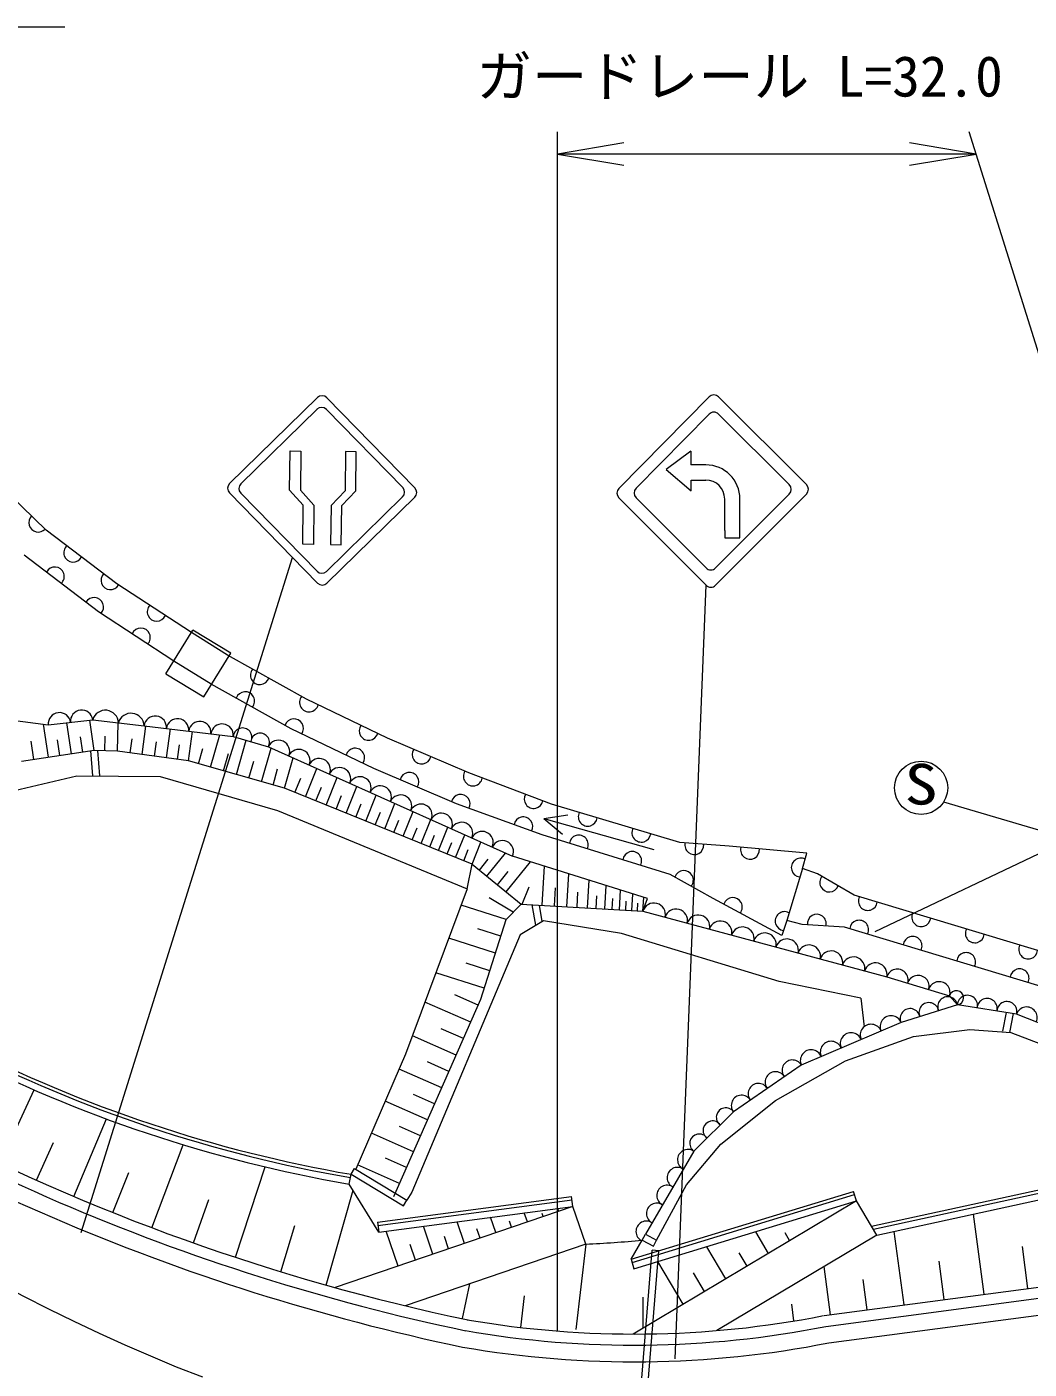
# Model space of a CAD drawing. Units: millimetres, scale not verified. Extents: x 40000 to 680000, y 20000 to 380000.
# Drawn here: x 164552 to 209749, y 272133 to 332642 of the extents above; entities that cross this region are included whole.
import ezdxf
from ezdxf.enums import TextEntityAlignment as Align

# ---------------------------------------------------------------- set-up
doc = ezdxf.new("R2010")
doc.units = ezdxf.units.MM
doc.header["$LTSCALE"] = 1000
doc.linetypes.add('CHAIN', pattern=[18.5, 12, -1.5, 3.5, -1.5])
for name, color, linetype, lineweight in [('M-BGD', 7, 'Continuous', 13), ('M-BMK', 2, 'CHAIN', 13), ('M-STR-HTXT', 7, 'Continuous', 13), ('M-STR-STRC', 7, 'Continuous', 13), ('M-WORK', 1, 'Continuous', 13)]:
    doc.layers.add(name, color=color, linetype=linetype, lineweight=lineweight)
doc.styles.add('ＭＳ ゴシック', font='')
doc.styles.get('ＭＳ ゴシック').set_extended_font_data('MS Gothic')

# ---------------------------------------------------------------- blocks, each defined once
blk = doc.blocks.new('open_arrow')
at = {"color": 0, "linetype": 'Continuous', "lineweight": -2}
blk.add_lwpolyline([(7.5, 1.25), (0, 0), (7.5, -1.25)], dxfattribs=at)

msp = doc.modelspace()

# ---------------------------------------------------------------- linework, layer by layer
at = {"layer": 'M-BGD'}
for p, q in [((165431, 309958), (162534, 312748)), ((168612, 307527), (165431, 309958)), ((167783, 306274), (164434, 308827)), ((171974, 305343), (168612, 307527)), ((171179, 304054), (167783, 306274)), ((170818, 303473), (172037, 305446)), ((173596, 304320), (171974, 305343)), ((173754, 304413), (172037, 305446)), ((172534, 302439), (173754, 304413)), ((172867, 303009), (171179, 304054)), ((177169, 302331), (173596, 304320)), ((170818, 303473), (172534, 302439)), ((176479, 300999), (172867, 303009)), ((180817, 300578), (177169, 302331)), ((162967, 301518), (165521, 301171)), ((165521, 301171), (167523, 301404)), ((167592, 300025), (167386, 301388)), ((167523, 301404), (169841, 301132)), ((165523, 299713), (165298, 301201)), ((166571, 299871), (166360, 301268)), ((168639, 299997), (168674, 301269)), ((169746, 299844), (169922, 301125)), ((169841, 301132), (173859, 300658)), ((170853, 299692), (171032, 300992)), ((171842, 299556), (172024, 300875)), ((180197, 299212), (176479, 300999)), ((164874, 299615), (164750, 300441)), ((166047, 299792), (165940, 300500)), ((167081, 299948), (166977, 300638)), ((168070, 300012), (168088, 300670)), ((169213, 299918), (169300, 300553)), ((170313, 299766), (170401, 300411)), ((171347, 299624), (171438, 300279)), ((172841, 299270), (173259, 300729)), ((173859, 300658), (175444, 300187)), ((174001, 298938), (174444, 300484)), ((175139, 298612), (175574, 300129)), ((175444, 300187), (186456, 295257)), ((184481, 299008), (180817, 300578)), ((167592, 300025), (164314, 299530)), ((167525, 298875), (167435, 300002)), ((168639, 299997), (167592, 300025)), ((167734, 300022), (167827, 298872)), ((171842, 299556), (168639, 299997)), ((176167, 298318), (171842, 299556)), ((172294, 299426), (172490, 300111)), ((173421, 299104), (173644, 299880)), ((174570, 298775), (174791, 299545)), ((176167, 298318), (176559, 299688)), ((175653, 298465), (175860, 299187)), ((177120, 297933), (177634, 299207)), ((183929, 297613), (180197, 299212)), ((188205, 297604), (184481, 299008)), ((161642, 297665), (166804, 298883)), ((166804, 298883), (170572, 298845)), ((170572, 298845), (175858, 297311)), ((184630, 294901), (176167, 298318)), ((176642, 298126), (176903, 298772)), ((177585, 297746), (177838, 298374)), ((178049, 297558), (178549, 298797)), ((178953, 297193), (179440, 298398)), ((178501, 297376), (178748, 297987)), ((179833, 296838), (180306, 298011)), ((175858, 297311), (184408, 293790)), ((179393, 297016), (179633, 297610)), ((180260, 296665), (180494, 297244)), ((180688, 296493), (181149, 297633)), ((181520, 296157), (181968, 297266)), ((187784, 296214), (183929, 297613)), ((187866, 296955), (188951, 297115)), ((194004, 295881), (188205, 297604)), ((181104, 296325), (181331, 296887)), ((181925, 295993), (182146, 296540)), ((182330, 295830), (182766, 296909)), ((183118, 295512), (183542, 296562)), ((187866, 296955), (188706, 296249)), ((187866, 296955), (192822, 295551)), ((182724, 295671), (182939, 296203)), ((183884, 295202), (184297, 296224)), ((184630, 294901), (185031, 295895)), ((193567, 294435), (187784, 296214)), ((183501, 295357), (183710, 295875)), ((184257, 295052), (184460, 295556)), ((185294, 294362), (186137, 295400)), ((196216, 295707), (194004, 295881)), ((199723, 295389), (196216, 295707)), ((199532, 294703), (199723, 295389)), ((184408, 293790), (184630, 294901)), ((184630, 294901), (186847, 293099)), ((184961, 294632), (185356, 295118)), ((186170, 293649), (187269, 295001)), ((192532, 293343), (186456, 295257)), ((187788, 293044), (187890, 294805)), ((199532, 294703), (198822, 292353)), ((200200, 294467), (199532, 294703)), ((185773, 293972), (186258, 294569)), ((188899, 292980), (188985, 294461)), ((189833, 292926), (189905, 294171)), ((195504, 293355), (193567, 294435)), ((201861, 293500), (200200, 294467)), ((184408, 293790), (181626, 286326)), ((186889, 293097), (187210, 293882)), ((188343, 293012), (188391, 293823)), ((189366, 292953), (189405, 293634)), ((190225, 292903), (190259, 293476)), ((190618, 292880), (190679, 293927)), ((191278, 292842), (191329, 293722)), ((191834, 292809), (191877, 293550)), ((213348, 290027), (201861, 293500)), ((186165, 292409), (184134, 293054)), ((186482, 292729), (185395, 293384)), ((186165, 292409), (186847, 293099)), ((186847, 293099), (192333, 292780)), ((187506, 292143), (187340, 293071)), ((187648, 293053), (187781, 292310)), ((190948, 292861), (190976, 293343)), ((191556, 292825), (191579, 293231)), ((192083, 292795), (192103, 293133)), ((192333, 292780), (192368, 293395)), ((192333, 292780), (192532, 293343)), ((198600, 291676), (195504, 293355)), ((185022, 288810), (186165, 292409)), ((187843, 292348), (186803, 291715)), ((191370, 291771), (187843, 292348)), ((192333, 292780), (203325, 289811)), ((198822, 292353), (198600, 291676)), ((199508, 292179), (198822, 292353)), ((186803, 291715), (181908, 280115)), ((185923, 291647), (184889, 291976)), ((198478, 289605), (191370, 291771)), ((201427, 292064), (199508, 292179)), ((212914, 288591), (201427, 292064)), ((185681, 290885), (183575, 291554)), ((185179, 289305), (182995, 289999)), ((185430, 290095), (184357, 290436)), ((202154, 288855), (198478, 289605)), ((203325, 289811), (206159, 288958)), ((181099, 279910), (185022, 288810)), ((184566, 287775), (182504, 288683)), ((184906, 288548), (183853, 289012)), ((202154, 288855), (202305, 287566)), ((206512, 288556), (206159, 288958)), ((206512, 288556), (203974, 287756)), ((209182, 288134), (206512, 288556)), ((208565, 287373), (208734, 288205)), ((209030, 288158), (208859, 287313)), ((212731, 286745), (209182, 288134)), ((184239, 287034), (183230, 287479)), ((203974, 287756), (199472, 285841)), ((204536, 287134), (207078, 287448)), ((207078, 287448), (208920, 287314)), ((183913, 286294), (181938, 287164)), ((201474, 286034), (204536, 287134)), ((208920, 287314), (212163, 286057)), ((181626, 286326), (179382, 281141)), ((183260, 284813), (181338, 285660)), ((183586, 285553), (182621, 285979)), ((199472, 285841), (196420, 283727)), ((198304, 284244), (201474, 286034)), ((163330, 281410), (164883, 284722)), ((182942, 284092), (181984, 284515)), ((182625, 283371), (180712, 284214)), ((195851, 282272), (198304, 284244)), ((166671, 279920), (168149, 283410)), ((196420, 283727), (194624, 281958)), ((181992, 281936), (180089, 282775)), ((182308, 282654), (181354, 283074)), ((164993, 280649), (165752, 282350)), ((170190, 278511), (171601, 282250)), ((194302, 280439), (195851, 282272)), ((181678, 281223), (180729, 281641)), ((194624, 281958), (192450, 278211)), ((168424, 279198), (169147, 281005)), ((173957, 277178), (175304, 281250)), ((179094, 280475), (179170, 280919)), ((179170, 280919), (179324, 281176)), ((179170, 280919), (181540, 279501)), ((179324, 281176), (181694, 279758)), ((181363, 280509), (179470, 281344)), ((178057, 275922), (179263, 280199)), ((180422, 278310), (179094, 280475)), ((192948, 277941), (194302, 280439)), ((202642, 278579), (212204, 280663)), ((202723, 278443), (212239, 280517)), ((202885, 278171), (212308, 280225)), ((172066, 277825), (172758, 279778)), ((180363, 278756), (189118, 279917)), ((180383, 278607), (189137, 279769)), ((181540, 279501), (181694, 279758)), ((181908, 280115), (181694, 279758)), ((189177, 279471), (189118, 279917)), ((191797, 277086), (201832, 280148)), ((191841, 276942), (201876, 280004)), ((201964, 279718), (191887, 273715)), ((191928, 276655), (201964, 279718)), ((201964, 279718), (201832, 280148)), ((202885, 278171), (201964, 279718)), ((189177, 279471), (178451, 275812)), ((180422, 278310), (189177, 279471)), ((185702, 278286), (185466, 278979)), ((187122, 278770), (186982, 279180)), ((187832, 279012), (187786, 279147)), ((188542, 279255), (188498, 279381)), ((189758, 277768), (189177, 279471)), ((207722, 275506), (207244, 279121)), ((176000, 276527), (176639, 278615)), ((180363, 278756), (180422, 278310)), ((181290, 276781), (180753, 278354)), ((182863, 277317), (182433, 278577)), ((184283, 277802), (183950, 278778)), ((184993, 278044), (184850, 278461)), ((186412, 278528), (186318, 278804)), ((204107, 275027), (203668, 278342)), ((189758, 277768), (181619, 274991)), ((182076, 277049), (181835, 277757)), ((183573, 277560), (183382, 278118)), ((189758, 277768), (189314, 273922)), ((191797, 277086), (192299, 277951)), ((192299, 277951), (192442, 278215)), ((192299, 277951), (192805, 277677)), ((192442, 278215), (192948, 277941)), ((192805, 277677), (192948, 277941)), ((202885, 278171), (195668, 273872)), ((197403, 278326), (197986, 277348)), ((198727, 278292), (198948, 277921)), ((191587, 263176), (192756, 277498)), ((191886, 263151), (193055, 277473)), ((193055, 277473), (192756, 277498)), ((195197, 277653), (196062, 276202)), ((196662, 277382), (197024, 276775)), ((209694, 275767), (209444, 277657)), ((191797, 277086), (191928, 276655)), ((192991, 276980), (194137, 275056)), ((200792, 274589), (200506, 276754)), ((200510, 274551), (215603, 276549)), ((205915, 275267), (205685, 276999)), ((184520, 275981), (184186, 274409)), ((194597, 276472), (195100, 275629)), ((200575, 274056), (215669, 276053)), ((202450, 274808), (202268, 276178)), ((186979, 275445), (186812, 274013)), ((192322, 275377), (192335, 273981)), ((200720, 273320), (215813, 275317)), ((199144, 274305), (199043, 275064))]:
    msp.add_line(p, q, dxfattribs=at)
for centre, radius, start, end in [((165069, 310293), 426, 134.73821, 317.41769), ((166643, 308938), 426, 132.81407, 332.69645), ((165816, 307866), 426, 312.62105, 152.50343), ((168322, 307697), 426, 136.46096, 329.37715), ((167586, 306489), 426, 316.77894, 149.69514), ((170407, 306273), 426, 137.15773, 337.04011), ((169695, 305112), 426, 316.77894, 156.66132), ((175062, 303419), 426, 141.09537, 340.97776), ((174397, 302243), 426, 320.81916, 160.70154), ((177275, 302189), 426, 141.09537, 345.44189), ((166022, 301225), 504, 7.05493, 186.19549), ((167023, 301342), 504, 7.05493, 186.19549), ((168092, 301246), 590, 2.14211, 164.50799), ((169251, 301110), 590, 2.14211, 164.50799), ((170342, 301067), 506, 353.9273, 172.61597), ((171347, 300949), 506, 353.9273, 172.61597), ((172352, 300830), 506, 353.9273, 172.61597), ((176598, 301018), 426, 325.05133, 160.70154), ((173356, 300712), 506, 353.9273, 172.61597), ((174278, 300616), 421, 332.60558, 174.30878), ((175070, 300381), 421, 332.60558, 174.30878), ((179967, 300906), 426, 144.53167, 344.41405), ((175901, 299980), 503, 336.19291, 155.57018), ((176819, 299569), 503, 336.19291, 155.57018), ((177737, 299158), 503, 336.19291, 155.57018), ((179360, 299697), 426, 324.25545, 164.13783), ((182353, 299841), 426, 147.00087, 346.88326), ((178654, 298747), 503, 336.19291, 155.57018), ((181799, 298607), 426, 326.72466, 166.60704), ((184666, 298850), 426, 147.00087, 350.5347), ((179572, 298336), 503, 336.19291, 155.57018), ((180490, 297925), 503, 336.19291, 155.57018), ((181407, 297514), 503, 336.19291, 155.57018), ((184114, 297615), 426, 331.29916, 166.60704), ((187405, 297833), 426, 150.25293, 348.55376), ((182325, 297104), 503, 336.19291, 155.57018), ((183243, 296693), 503, 336.19291, 155.57018), ((189844, 297037), 426, 153.1004, 352.98278), ((184160, 296282), 503, 336.19291, 155.57018), ((186940, 296600), 426, 329.97671, 169.85909), ((192262, 296318), 426, 153.1004, 352.98278), ((185078, 295871), 503, 336.19291, 155.57018), ((185996, 295460), 503, 336.19291, 155.57018), ((189441, 295782), 426, 332.82418, 172.70656), ((191849, 295042), 426, 332.82418, 172.70656), ((194650, 295754), 426, 165.28013, 5.16251), ((197161, 295544), 426, 165.28013, 5.16251), ((199450, 294742), 426, 63.23686, 263.11924), ((194181, 294180), 426, 321.1937, 161.07608), ((200734, 294071), 426, 139.85746, 339.73984), ((192828, 292628), 518, 346.86207, 162.90353), ((193827, 292358), 518, 346.86207, 162.90353), ((196388, 292963), 426, 321.1937, 161.07608), ((202473, 293238), 426, 153.23686, 353.11924), ((194826, 292088), 518, 346.86207, 162.90353), ((195826, 291818), 518, 346.86207, 162.90353), ((198721, 292330), 426, 63.23686, 263.11924), ((200172, 292213), 426, 346.61626, 186.49864), ((202081, 291943), 426, 333.23686, 173.11924), ((204885, 292509), 426, 153.23686, 353.11924), ((196825, 291548), 518, 346.86207, 162.90353), ((197824, 291278), 518, 346.86207, 162.90353), ((207297, 291780), 426, 153.23686, 353.11924), ((198824, 291008), 518, 346.86207, 162.90353), ((199823, 290738), 518, 346.86207, 162.90353), ((204493, 291214), 426, 333.23686, 173.11924), ((209709, 291050), 426, 153.23686, 353.11924), ((200822, 290468), 518, 346.86207, 162.90353), ((201822, 290198), 518, 346.86207, 162.90353), ((202821, 289928), 518, 346.86207, 162.90353), ((206905, 290485), 426, 333.23686, 173.11924), ((203800, 289675), 493, 342.45117, 164.03678), ((204744, 289391), 493, 342.45117, 164.03678), ((209317, 289755), 426, 333.23686, 173.11924), ((205688, 289106), 493, 342.45117, 164.03678), ((204165, 368498), 96687, 235.31095, 258.17514), ((205227, 288207), 447, 10.65444, 204.35511), ((206073, 288473), 447, 10.65444, 204.35511), ((206469, 288875), 322, 277.67736, 165.05228), ((206965, 288532), 453, 345.06516, 176.98224), ((207855, 288392), 453, 345.06516, 176.98224), ((208745, 288251), 453, 345.06516, 176.98224), ((204165, 368498), 97437, 235.31095, 258.17514), ((203520, 287574), 489, 21.79696, 204.28815), ((204381, 287940), 447, 10.65444, 204.35511), ((209634, 287982), 477, 335.8409, 161.38839), ((202620, 287191), 489, 21.79696, 204.28815), ((200819, 286425), 489, 21.79696, 204.28815), ((201719, 286808), 489, 21.79696, 204.28815), ((189595, 341509), 61931, 242.83069, 260.23725), ((189595, 341509), 61631, 242.86181, 260.23725), ((189595, 341509), 61481, 242.87746, 260.23725), ((199918, 286042), 489, 21.79696, 204.28815), ((199071, 285605), 465, 30.4223, 218.96467), ((197545, 284548), 465, 30.4223, 218.96467), ((198308, 285077), 465, 30.4223, 218.96467), ((196782, 284020), 465, 30.4223, 218.96467), ((196069, 283485), 427, 34.67564, 234.48929), ((204165, 368498), 96187, 242.36736, 258.17514), ((195470, 282895), 427, 34.67564, 234.48929), ((194872, 282305), 427, 34.67564, 234.48929), ((194362, 281570), 468, 55.92431, 243.82386), ((193893, 280763), 468, 55.92431, 243.82386), ((193425, 279956), 468, 55.92431, 243.82386), ((192957, 279148), 468, 55.92431, 243.82386), ((192488, 278341), 468, 55.92431, 243.82386), ((187424, 327746), 50033, 272.67346, 275.59137), ((191942, 317965), 44250, 260.19997, 281.12298), ((191942, 317965), 44750, 260.19997, 281.12298), ((191942, 317965), 45500, 260.19997, 281.12298)]:
    msp.add_arc(centre, radius, start, end, dxfattribs=at)
at = {"layer": 'M-BMK'}
msp.add_lwpolyline([(147077, 285865), (148138, 285176), (149199, 284488), (150262, 283801), (151326, 283117), (152392, 282437), (153461, 281761), (154533, 281090), (155609, 280424), (156689, 279766), (157774, 279115), (158864, 278473), (159959, 277841), (161060, 277218), (162168, 276607), (163282, 276009), (164403, 275424), (165532, 274852), (166668, 274297), (167812, 273757), (168964, 273234), (170124, 272730), (171292, 272245), (172469, 271781)], dxfattribs=at)
at = {"layer": 'M-STR-HTXT'}
for p, q in [((136943, 332642), (166262, 332642)), ((188474, 273851), (188474, 327907)), ((222323, 279113), (207046, 327907)), ((207359, 326907), (188474, 326907))]:
    msp.add_line(p, q, dxfattribs=at)
at = {"layer": 'M-STR-STRC'}
for p, q in [((173695, 312056), (177656, 315927)), ((178080, 315922), (182049, 311861)), ((195315, 315962), (191248, 311837)), ((199710, 312007), (195741, 315963)), ((174202, 312047), (177637, 315404)), ((178061, 315399), (181503, 311876)), ((195319, 315182), (192023, 311840)), ((198932, 312005), (195744, 315183)), ((176403, 311754), (176424, 313522)), ((176424, 313522), (176907, 313517)), ((176907, 313517), (176887, 311749)), ((178920, 313494), (178899, 311725)), ((179403, 313488), (178920, 313494)), ((179383, 311720), (179403, 313488)), ((194493, 313521), (193378, 312691)), ((194493, 313521), (194493, 312898)), ((195168, 312898), (194493, 312898)), ((193378, 312691), (194506, 311731)), ((177658, 307571), (173690, 311632)), ((177639, 308101), (174197, 311623)), ((176403, 311754), (177017, 311084)), ((176887, 311749), (177501, 311079)), ((178899, 311725), (178270, 311070)), ((179383, 311720), (178754, 311064)), ((194506, 312211), (195168, 312211)), ((194506, 311731), (194506, 312211)), ((176997, 309316), (177017, 311084)), ((177501, 311079), (177480, 309310)), ((181498, 311452), (178063, 308096)), ((182044, 311437), (178082, 307566)), ((178270, 311070), (178250, 309302)), ((178733, 309296), (178754, 311064)), ((191249, 311415), (195185, 307469)), ((192024, 311417), (195185, 308248)), ((195610, 307469), (199710, 311582)), ((195610, 308248), (198933, 311581)), ((196020, 309940), (196020, 311358)), ((196708, 309603), (196708, 311405)), ((196020, 309940), (196020, 309603)), ((177480, 309310), (176997, 309316)), ((178250, 309302), (178733, 309296)), ((196020, 309603), (196708, 309603)), ((167009, 278289), (176528, 308727)), ((193791, 272601), (195185, 307469))]:
    msp.add_line(p, q, dxfattribs=at)
for centre, radius, start, end in [((177866, 315712), 300, 44.33847, 134.33847), ((195529, 315751), 300, 45.08713, 135.39609), ((177846, 315189), 300, 44.33847, 134.33847), ((195532, 314971), 300, 45.08713, 135.39609), ((195168, 311358), 1540, 0, 90), ((173904, 311841), 300, 134.33847, 224.33847), ((174412, 311833), 300, 134.33847, 224.33847), ((181288, 311667), 300, 314.33847, 44.33847), ((181834, 311651), 300, 314.33847, 44.33847), ((191462, 311627), 300, 135.39609, 224.92979), ((192236, 311629), 300, 135.39609, 224.92979), ((195168, 311358), 853, 360, 90), ((198720, 311793), 300, 315.08713, 45.08713), ((199498, 311794), 300, 315.08713, 45.08713), ((177854, 308310), 300, 224.33847, 314.33847), ((195397, 308460), 300, 224.92979, 315.08713), ((195398, 307681), 300, 224.92979, 315.08713), ((195398, 307681), 300, 224.92979, 315.08713)]:
    msp.add_arc(centre, radius, start, end, dxfattribs=at)
at = {"layer": 'M-WORK'}
for p, q in [((202802, 291867), (228139, 303881)), ((205893, 297700), (229371, 290797))]:
    msp.add_line(p, q, dxfattribs=at)
msp.add_circle((204876, 298337), 1200, dxfattribs=at)
msp.add_arc((177873, 307780), 300, 224.33847, 314.33847, dxfattribs=at)

# ---------------------------------------------------------------- block references
at = {"layer": 'M-STR-HTXT', "xscale": 400, "yscale": 400}
msp.add_blockref('open_arrow', (188474, 326907), dxfattribs=at)
at = {"layer": 'M-STR-HTXT', "xscale": 400, "yscale": 400, "rotation": 180}
msp.add_blockref('open_arrow', (207359, 326907), dxfattribs=at)

# ---------------------------------------------------------------- texts
at = {"layer": 'M-STR-HTXT', "style": 'ＭＳ ゴシック'}
msp.add_text('ガードレール L=32.0', height=1833, dxfattribs=at).set_placement((208560, 328949), align=Align.BOTTOM_RIGHT)
at = {"layer": 'M-WORK', "style": 'ＭＳ ゴシック', "width": 1.2}
msp.add_text('S', height=1833, dxfattribs=at).set_placement((204127, 297035), align=Align.BOTTOM_LEFT)

doc.saveas('drawing.dxf')
